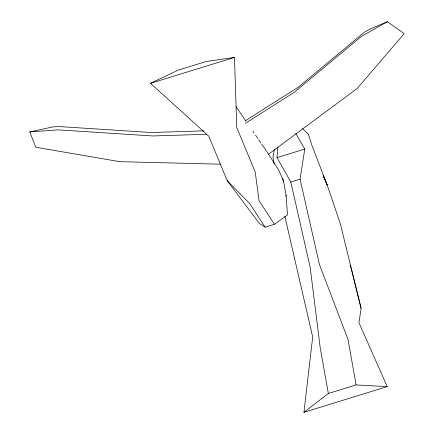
<?xml version="1.0" encoding="UTF-8"?>
<svg xmlns="http://www.w3.org/2000/svg" width="434" height="434" viewBox="0 0 434 434"><rect width="100%" height="100%" fill="white"/><g stroke="black" fill="none" stroke-linecap="round" stroke-linejoin="round"><path stroke-width="0.65" d="M284.85 216.344L312.692 337.012L303.941 412.3L328.348 393.481L320.232 347.97L310.18 267.339L290.813 182.02L277.017 157.618L277.939 146.871M283.218 181.808L283.375 180.468L278.552 169.819L267.067 151.895M302.623 128.583L308.438 134.225L311.905 145.319L327.165 184.933L340.299 223.656L361.093 308.335L358.961 322.744L387.236 386.618L303.941 412.3M387.236 386.618L356.113 384.92L347.997 339.41L319.435 264.485L300.068 179.166L304.782 149.057L295.771 133.422M274.462 149.35L272.943 157.336L274.201 163.981M285.762 196.222L286.066 194.969L283.375 180.468L282.246 178.803M268.261 154.428L357.155 88.482L404.222 33.657L387.383 21.7L369.876 29.105L364.386 32.208L298.234 87.207L245.584 120.609M274.44 224.259L259.06 200.736L255.219 172.032L236.752 127.531L234.479 57.418L206.231 61.482L178.238 70.113L150.495 83.312L208.759 136.162L227.221 180.663L259.532 223.602L265.109 227.134L274.44 224.259L287.525 214.971L286.066 194.969M245.378 123.305L294.187 92.339L361.674 36.228L387.383 21.7M150.495 83.312L234.479 57.418M277.017 157.618L304.782 149.057M290.813 182.02L300.068 179.166M328.348 393.481L356.113 384.92M220.96 164.204L119.773 161.67L35.81 147.245L29.778 131.958L52.46 126.972L58.492 126.522L151.292 132.511L203.866 130.856M29.778 131.958L58.02 129.853L152.697 135.967L206.698 134.269M227.221 180.663L249.729 203.611L265.109 227.134M236.042 106.753L246.002 121.243M252.897 131.274L254.042 132.945M255.577 135.175L257.872 138.517M258.642 139.634L260.937 142.976M261.702 144.093L266.682 151.336M323.015 175.162L327.165 184.933L323.471 176.199M349.983 265.065L351.328 268.901L361.093 308.335"/></g></svg>
